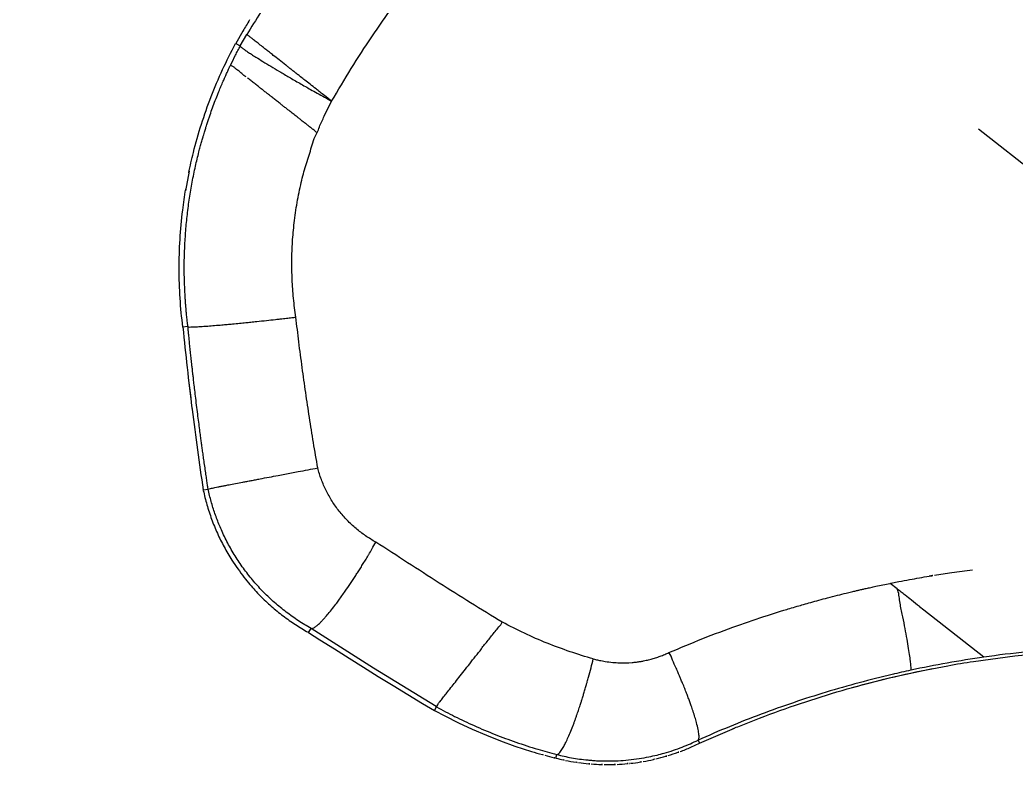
# Model space of a CAD drawing. Header units: millimetres. Extents: x 1145859089 to 1147511753, y -1047484727 to -1047247487.
# Drawn here: x 1146332691 to 1146332881.4, y -1047433318.1 to -1047433175.4 of the extents above; entities that cross this region are included whole.
import ezdxf
from ezdxf.xclip import XClip

# ---------------------------------------------------------------- set-up
doc = ezdxf.new("R2010")
doc.units = ezdxf.units.MM
doc.header["$LTSCALE"] = 100
doc.header["$MEASUREMENT"] = 0
doc.header["$XCLIPFRAME"] = 2
doc.linetypes.add('CENTERX2', pattern=[4, 2.5, -0.5, 0.5, -0.5])
doc.linetypes.add('단지배치도$0$CENTER', pattern=[31, 30, -0.5, 0, -0.5])
doc.layers.get('0').update_dxf_attribs({"linetype": 'CONTINUOUS'})
for name, color, linetype in [('L-지중매입', 3, 'CENTERX2'), ('XREF', 135, 'CONTINUOUS'), ('단지배치도$0$W240910', 135, 'CONTINUOUS')]:
    doc.layers.add(name, color=color, linetype=linetype)

# ---------------------------------------------------------------- blocks, each defined once
blk = doc.blocks.new('단지배치도$0$zw$9902')
at = {"layer": '단지배치도$0$W240910', "linetype": 'ByBlock', "ltscale": 20}
for p, q in [((64060.01, -61808.2), (64058.63, -61810.56)), ((64059.52, -61811.05), (64060.79, -61808.88)), ((64058.6, -61810.6), (64058.63, -61810.55)), ((64058.63, -61810.55), (64059.52, -61811.05)), ((64075.56, -61824.46), (64076.97, -61821.6)), ((64049.73, -61834.99), (64049.03, -61838.75)), ((64049.51, -61864.68), (64048.54, -61864.79)), ((64049.63, -61874.91), (64050.06, -61878.52)), ((64050.27, -61880.21), (64050.29, -61880.36)), ((64050.29, -61880.36), (64050.3, -61880.51)), ((64052.42, -61895.87), (64053.37, -61895.7)), ((64183.66, -61913.73), (64183.69, -61913.72)), ((64185.06, -61914.8), (64183.69, -61913.72)), ((64189.33, -61918.16), (64190.17, -61918.81)), ((64201.62, -61927.82), (64190.17, -61918.82)), ((64109.6, -61921.14), (64109.58, -61921.17)), ((64072.56, -61923.12), (64073.03, -61922.33)), ((64072.56, -61923.12), (64074.71, -61924.49)), ((64073.04, -61922.33), (64073.03, -61922.33)), ((64084.98, -61929.93), (64073.03, -61922.33)), ((64074.71, -61924.49), (64077.5, -61926.26)), ((64077.5, -61926.26), (64080.29, -61928.02)), ((64207.5, -61927.57), (64215.39, -61926.82)), ((64080.29, -61928.02), (64083.08, -61929.76)), ((64199.63, -61928.63), (64207.5, -61927.57)), ((64201.62, -61927.82), (64201.63, -61927.83)), ((64083.08, -61929.76), (64085.89, -61931.5)), ((64096.92, -61937.27), (64084.98, -61929.93)), ((64184.07, -61931.67), (64191.82, -61930)), ((64085.89, -61931.5), (64088.7, -61933.23)), ((64176.4, -61933.65), (64184.07, -61931.67)), ((64088.7, -61933.23), (64091.51, -61934.94)), ((64091.51, -61934.94), (64094.33, -61936.65)), ((64094.33, -61936.65), (64096.61, -61938.02)), ((64096.61, -61938.02), (64097.01, -61937.32)), ((64096.61, -61938.02), (64098.58, -61939.06)), ((64096.93, -61937.25), (64096.92, -61937.27)), ((64096.95, -61937.27), (64096.93, -61937.26)), ((64096.97, -61937.29), (64096.95, -61937.27)), ((64096.99, -61937.3), (64096.97, -61937.29)), ((64097, -61937.31), (64096.99, -61937.3)), ((64097.01, -61937.32), (64097, -61937.31)), ((64097.01, -61937.32), (64097.01, -61937.32)), ((64098.58, -61939.06), (64101.19, -61940.36)), ((64101.19, -61940.36), (64103.85, -61941.59)), ((64103.85, -61941.59), (64106.54, -61942.74)), ((64147.27, -61944.27), (64153.93, -61941.38)), ((64106.54, -61942.74), (64109.26, -61943.81)), ((64109.26, -61943.81), (64112.01, -61944.8)), ((64147, -61943.69), (64147, -61943.69)), ((64147, -61943.69), (64147.27, -61944.27)), ((64112.01, -61944.8), (64115.19, -61945.83)), ((64145.64, -61945.03), (64147.27, -61944.27)), ((64119.81, -61947.12), (64119.98, -61946.43))]:
    blk.add_line(p, q, dxfattribs=at)
at = {"layer": '단지배치도$0$W240910', "linetype": '단지배치도$0$CENTER', "ltscale": 50}
blk.add_line((64681.94, -62205.46), (64200.6, -61826.94), dxfattribs=at)
at = {"layer": '단지배치도$0$W240910', "linetype": 'ByBlock', "ltscale": 20}
for centre, radius, start, end in [((64274.49, -61936.09), 248.7, 146.9518, 149.2361), ((64289.59, -61944.7), 267.09, 148.7327, 149.265), ((64654.66, -61804.94), 609.06, 185.63964, 187.09924), ((64654.66, -61804.94), 609.06, 187.12745, 188.58697), ((64089.43, -61888.05), 37.83, 191.9384, 192.0724), ((64230.71, -62130.44), 204.69, 95.8606, 98.1699), ((64229.93, -62126.43), 200.61, 98.1108, 102.1627), ((64230.45, -62128.8), 203.03, 102.1647, 103.1893), ((64144.36, -61850.55), 99.65, 252.9783, 254.2055), ((64129.48, -61907.79), 40.59, 289.73, 290.2859), ((64129.63, -61908.17), 40.19, 290.2796, 293.4811), ((64144.26, -61850.9), 99.28, 254.2061, 254.4912), ((64144.17, -61851.24), 98.93, 254.4907, 255.5457), ((64144.08, -61851.56), 98.59, 255.5462, 255.7462), ((64129.27, -61910.09), 38.22, 255.669, 257.9621), ((64129.45, -61909.22), 39.1, 257.9556, 258.5405), ((64129.69, -61908), 40.35, 258.5567, 261.5102), ((64129.65, -61908.26), 40.09, 276.3215, 279.0815), ((64129.65, -61908.24), 40.11, 279.0812, 279.877), ((64129.66, -61908.28), 40.07, 279.8767, 282.7001), ((64129.67, -61908.34), 40.01, 282.7007, 283.3777), ((64129.7, -61908.45), 39.9, 283.3759, 286.2174), ((64129.68, -61908.4), 39.95, 286.2177, 286.8568), ((64129.59, -61908.08), 40.28, 286.8598, 289.733), ((64129.73, -61907.78), 40.58, 261.5075, 262.0688), ((64129.69, -61908.07), 40.28, 262.0659, 264.9314), ((64129.66, -61908.39), 39.96, 264.9344, 265.5847), ((64129.65, -61908.45), 39.9, 265.5849, 268.4107), ((64129.66, -61908.33), 40.02, 268.409, 269.104), ((64129.66, -61908.27), 40.08, 269.1045, 271.9023), ((64129.66, -61908.25), 40.1, 271.902, 272.6596), ((64129.66, -61908.29), 40.06, 272.6591, 275.4463), ((64129.67, -61908.37), 39.98, 275.447, 275.9202), ((64129.66, -61908.33), 40.02, 275.9203, 276.321)]:
    blk.add_arc(centre, radius, start, end, dxfattribs=at)
for points, knots in [([(64076.97, -61821.6), (64078.21, -61819.52), (64080.66, -61815.35), (64084.6, -61809.28), (64087.39, -61805.36), (64088.77, -61803.4)], [0, 0, 0, 0, 7.264302, 14.503366, 21.703246, 21.703246, 21.703246, 21.703246]), ([(64076.97, -61821.6), (64076.51, -61821.24), (64075.52, -61820.46), (64074.15, -61819.38), (64072.91, -61818.41), (64071.93, -61817.64), (64071.12, -61817), (64070.45, -61816.48), (64069.87, -61816.01), (64069.29, -61815.57), (64068.74, -61815.13), (64067.96, -61814.52), (64066.99, -61813.75), (64065.95, -61812.94), (64065.1, -61812.27), (64064.41, -61811.72), (64063.69, -61811.16), (64062.96, -61810.58), (64062.25, -61810.02), (64061.68, -61809.58), (64061.21, -61809.21), (64060.93, -61808.99), (64060.79, -61808.88)], [0, 0, 0, 0, 1.766105, 3.789667, 5.227974, 6.480616, 7.534682, 8.299384, 9.046149, 9.77297, 10.478072, 11.159918, 12.75481, 14.18268, 15.124688, 16.003017, 16.812133, 17.88619, 18.782929, 19.518003, 20.062871, 20.580315, 20.580315, 20.580315, 20.580315]), ([(64049.67, -61835.31), (64049.93, -61834), (64050.64, -61830.88), (64052.03, -61826), (64053.89, -61820.71), (64056.07, -61815.56), (64057.73, -61812.23), (64058.6, -61810.6)], [0, 0, 0, 0, 3.996211, 9.600635, 15.205056, 20.809477, 26.360622, 26.360622, 26.360622, 26.360622]), ([(64057.69, -61814.64), (64057.98, -61814.03), (64058.43, -61813.13), (64058.97, -61812.09), (64059.28, -61811.49), (64059.44, -61811.2), (64059.52, -61811.05)], [0, 0, 0, 0, 2.010176, 3.026176, 3.521833, 4.025205, 4.025205, 4.025205, 4.025205]), ([(64059.52, -61811.05), (64059.55, -61811.22), (64059.92, -61811.42), (64060.35, -61811.79), (64060.95, -61812.19), (64061.67, -61812.66), (64062.2, -61813.02), (64062.5, -61813.19)], [0, 0, 0, 0, 0.530231, 1.068424, 1.775653, 2.645419, 3.68353, 3.68353, 3.68353, 3.68353]), ([(64062.5, -61813.19), (64062.95, -61813.45), (64063.88, -61814.06), (64065.39, -61814.96), (64067.06, -61815.96), (64068.55, -61816.83), (64069.84, -61817.58), (64070.88, -61818.18), (64071.92, -61818.77), (64073.04, -61819.41), (64074.27, -61820.09), (64075.59, -61820.87), (64076.55, -61821.31), (64076.97, -61821.6)], [0, 0, 0, 0, 1.564142, 3.325004, 5.262277, 7.399786, 8.528767, 9.736137, 10.982466, 12.122012, 13.598393, 15.198767, 16.737856, 16.737856, 16.737856, 16.737856]), ([(64050.33, -61837.07), (64050.52, -61836.05), (64050.91, -61834.12), (64051.41, -61832.03), (64051.74, -61830.8), (64051.86, -61830.31), (64051.99, -61829.85), (64052.11, -61829.42), (64052.23, -61829.01), (64052.34, -61828.62), (64052.5, -61828.06), (64052.71, -61827.38), (64052.93, -61826.65), (64053.11, -61826.1), (64053.25, -61825.67), (64053.37, -61825.3), (64053.53, -61824.82), (64053.81, -61824), (64054.39, -61822.37), (64054.99, -61820.79), (64055.51, -61819.52), (64055.79, -61818.84), (64056.06, -61818.2), (64056.33, -61817.59), (64056.53, -61817.14), (64056.72, -61816.71), (64056.94, -61816.22), (64057.16, -61815.74), (64057.42, -61815.19), (64057.59, -61814.83), (64057.69, -61814.64)], [0, 0, 0, 0, 3.100927, 5.911369, 6.435938, 6.936096, 7.411864, 7.863253, 8.29027, 8.692914, 9.071186, 10.050827, 10.815371, 11.364731, 11.763317, 12.179639, 12.548914, 13.287503, 14.76487, 17.722411, 18.381878, 18.876401, 19.941374, 20.437068, 20.873522, 21.436199, 21.841152, 22.496679, 23.024619, 23.674417, 23.674417, 23.674417, 23.674417]), ([(64060.62, -61816.94), (64060.31, -61816.81), (64059.86, -61816.31), (64059.16, -61815.79), (64058.54, -61815.35), (64058.19, -61814.94), (64057.64, -61814.8), (64057.69, -61814.64)], [0, 0, 0, 0, 1.02279, 1.931102, 2.663899, 3.207625, 3.731837, 3.731837, 3.731837, 3.731837]), ([(64074.19, -61827.61), (64074.06, -61827.56), (64073.81, -61827.28), (64073.31, -61826.94), (64072.77, -61826.49), (64072.22, -61826.06), (64071.65, -61825.62), (64071.09, -61825.18), (64070.47, -61824.69), (64069.8, -61824.16), (64069.01, -61823.54), (64068.3, -61822.98), (64067.66, -61822.48), (64067.09, -61822.03), (64066.46, -61821.53), (64065.82, -61821.03), (64065.22, -61820.56), (64064.65, -61820.11), (64064.09, -61819.68), (64063.54, -61819.24), (64062.95, -61818.77), (64062.32, -61818.28), (64061.68, -61817.78), (64061.25, -61817.44), (64061.04, -61817.28)], [0, 0, 0, 0, 0.40663, 1.101068, 1.813156, 2.515255, 3.200758, 3.975667, 4.632084, 5.580412, 6.54713, 7.637253, 8.296813, 8.972935, 9.841725, 10.680031, 11.430032, 12.119253, 12.844371, 13.556454, 14.252437, 15.087388, 15.935519, 16.722074, 16.722074, 16.722074, 16.722074]), ([(64074.19, -61827.61), (64074.42, -61827.29), (64074.59, -61826.52), (64075.09, -61825.49), (64075.4, -61824.81), (64075.56, -61824.46)], [0, 0, 0, 0, 1.183598, 2.29214, 3.440157, 3.440157, 3.440157, 3.440157]), ([(64070.12, -61862.87), (64069.97, -61861.67), (64069.64, -61859.28), (64069.4, -61855.68), (64069.33, -61852.07), (64069.46, -61848.46), (64069.79, -61844.75), (64070.34, -61840.95), (64071.1, -61837.3), (64071.97, -61833.87), (64073.07, -61830.75), (64073.62, -61828.57), (64074.19, -61827.61)], [0, 0, 0, 0, 3.632436, 7.214714, 10.835867, 14.452148, 18.050733, 22.006283, 25.937991, 29.263585, 32.581286, 35.905004, 35.905004, 35.905004, 35.905004]), ([(64049.51, -61864.68), (64049.48, -61864.48), (64049.42, -61863.99), (64049.33, -61863.18), (64049.24, -61862.32), (64049.17, -61861.54), (64049.11, -61860.84), (64049.05, -61860.12), (64048.98, -61859.04), (64048.9, -61857.54), (64048.83, -61855.71), (64048.8, -61853.92), (64048.81, -61851.86), (64048.89, -61849.35), (64049.08, -61846.34), (64049.38, -61843.23), (64049.79, -61840.14), (64050.14, -61838.09), (64050.33, -61837.07)], [0, 0, 0, 0, 0.617661, 1.4687, 2.464813, 3.195171, 3.821585, 4.585677, 5.349337, 7.081726, 9.06618, 10.854362, 12.448485, 15.256615, 18.373099, 21.499443, 24.623924, 27.737325, 27.737325, 27.737325, 27.737325]), ([(64048.54, -61864.79), (64048.31, -61862.94), (64047.96, -61859.21), (64047.77, -61853.61), (64047.94, -61848), (64048.4, -61842.93), (64048.86, -61839.74), (64049.09, -61838.41)], [0, 0, 0, 0, 5.604747, 11.209491, 16.814234, 22.41898, 26.475197, 26.475197, 26.475197, 26.475197]), ([(64049.51, -61864.68), (64049.66, -61864.78), (64050.07, -61864.71), (64050.67, -61864.73), (64051.41, -61864.68), (64052.31, -61864.63), (64053.39, -61864.55), (64054.64, -61864.45), (64055.86, -61864.35), (64057.01, -61864.25), (64058.13, -61864.14), (64059.33, -61864.03), (64060.49, -61863.91), (64061.58, -61863.8), (64062.9, -61863.66), (64064.47, -61863.5), (64065.97, -61863.33), (64067.24, -61863.19), (64068.28, -61863.08), (64069.27, -61862.97), (64069.87, -61862.9), (64070.12, -61862.87)], [0, 0, 0, 0, 0.545333, 1.111264, 1.856496, 2.751032, 3.830629, 5.089486, 6.515796, 7.489334, 8.559229, 9.904418, 11.101251, 12.041752, 13.209308, 15.065064, 16.801774, 17.73696, 18.900637, 19.937199, 20.706411, 20.706411, 20.706411, 20.706411]), ([(64074.3, -61891.67), (64074.06, -61890.04), (64073.47, -61886.84), (64072.73, -61882.04), (64072.01, -61877.27), (64071.34, -61872.46), (64070.69, -61867.66), (64070.33, -61864.44), (64070.12, -61862.87)], [0, 0, 0, 0, 4.921841, 9.776253, 14.561525, 19.395995, 24.336611, 29.104186, 29.104186, 29.104186, 29.104186]), ([(64053.37, -61895.7), (64053.33, -61895.44), (64053.24, -61894.86), (64053.1, -61893.92), (64052.94, -61892.84), (64052.77, -61891.64), (64052.6, -61890.44), (64052.46, -61889.46), (64052.36, -61888.74), (64052.29, -61888.22), (64052.2, -61887.59), (64052.09, -61886.81), (64051.96, -61885.8), (64051.8, -61884.64), (64051.62, -61883.28), (64051.42, -61881.74), (64051.22, -61880.09), (64051.01, -61878.42), (64050.83, -61876.88), (64050.67, -61875.58), (64050.55, -61874.5), (64050.45, -61873.66), (64050.38, -61873.03), (64050.31, -61872.42), (64050.25, -61871.84), (64050.18, -61871.19), (64050.1, -61870.44), (64049.99, -61869.46), (64049.87, -61868.32), (64049.76, -61867.24), (64049.67, -61866.3), (64049.58, -61865.45), (64049.53, -61864.93), (64049.51, -61864.68)], [0, 0, 0, 0, 0.80711, 1.754338, 2.84172, 4.087611, 5.393996, 6.473409, 7.071229, 7.566506, 8.043536, 8.992257, 9.912858, 11.090715, 12.525852, 14.02463, 15.734029, 17.518769, 19.069157, 20.385203, 21.466948, 22.314447, 22.927752, 23.371117, 24.15612, 24.685855, 25.311787, 26.418611, 27.664944, 28.725321, 29.678608, 30.524851, 31.264089, 31.264089, 31.264089, 31.264089]), ([(64053.37, -61895.7), (64053.51, -61895.64), (64053.8, -61895.61), (64054.22, -61895.5), (64054.7, -61895.41), (64055.25, -61895.3), (64055.89, -61895.17), (64056.6, -61895.04), (64057.52, -61894.86), (64058.65, -61894.64), (64059.79, -61894.42), (64060.78, -61894.23), (64061.6, -61894.08), (64062.44, -61893.92), (64063.58, -61893.7), (64065.02, -61893.43), (64066.6, -61893.13), (64068.03, -61892.86), (64069.3, -61892.62), (64070.78, -61892.34), (64072.45, -61892.02), (64073.69, -61891.78), (64074.3, -61891.67)], [0, 0, 0, 0, 0.449201, 0.870347, 1.312687, 1.899182, 2.550008, 3.276556, 4.068677, 5.35636, 6.730825, 7.54418, 8.381339, 9.237518, 10.107956, 11.873008, 13.640881, 14.924686, 16.222354, 17.522148, 19.450202, 21.319987, 21.319987, 21.319987, 21.319987]), ([(64085.43, -61905.85), (64084.75, -61905.49), (64083.45, -61904.67), (64081.6, -61903.27), (64079.91, -61901.69), (64078.38, -61899.94), (64077.03, -61898.04), (64075.89, -61896.01), (64074.96, -61893.89), (64074.51, -61892.41), (64074.3, -61891.67)], [0, 0, 0, 0, 2.306838, 4.611291, 6.936627, 9.255405, 11.580621, 13.895868, 16.219767, 18.529919, 18.529919, 18.529919, 18.529919]), ([(64052.44, -61895.96), (64052.64, -61896.88), (64053.11, -61898.73), (64054, -61901.47), (64055.1, -61904.17), (64056.4, -61906.78), (64058.03, -61909.63), (64059.45, -61911.47), (64060.22, -61912.57)], [0, 0, 0, 0, 2.819755, 5.728449, 8.637903, 11.548144, 14.459024, 18.488384, 18.488384, 18.488384, 18.488384]), ([(64060.31, -61911.11), (64059.75, -61910.35), (64058.69, -61908.8), (64057.25, -61906.35), (64056.24, -61904.29), (64055.54, -61902.67), (64055.09, -61901.54), (64054.67, -61900.4), (64054.29, -61899.24), (64053.95, -61898.08), (64053.64, -61896.9), (64053.46, -61896.11), (64053.37, -61895.7)], [0, 0, 0, 0, 2.820202, 5.652012, 8.49461, 9.712081, 10.930023, 12.147749, 13.367822, 14.589538, 15.767534, 17.021847, 17.021847, 17.021847, 17.021847]), ([(64073.04, -61922.33), (64073.27, -61922.39), (64073.7, -61922.15), (64074.24, -61921.74), (64074.73, -61921.29), (64075.2, -61920.8), (64075.66, -61920.31), (64076.24, -61919.64), (64076.96, -61918.75), (64077.7, -61917.8), (64078.37, -61916.9), (64078.96, -61916.08), (64079.69, -61915.04), (64080.57, -61913.75), (64081.39, -61912.51), (64082.04, -61911.5), (64082.53, -61910.73), (64083.03, -61909.92), (64083.46, -61909.22), (64083.81, -61908.64), (64084.19, -61908), (64084.73, -61907.07), (64085.18, -61906.29), (64085.43, -61905.85)], [0, 0, 0, 0, 0.69204, 1.293281, 2.081195, 2.671542, 3.340075, 4.085625, 5.342847, 6.754984, 7.695639, 8.708164, 9.789286, 11.528422, 13.386865, 14.242456, 15.149533, 16.103876, 17.100029, 17.607413, 18.147031, 19.321034, 20.845298, 20.845298, 20.845298, 20.845298]), ([(64109.58, -61921.17), (64105.53, -61918.72), (64097.45, -61913.66), (64089.46, -61908.47), (64085.43, -61905.85)], [0, 0, 0, 0, 14.1958, 28.595231, 28.595231, 28.595231, 28.595231]), ([(64073.04, -61922.33), (64072.22, -61921.87), (64070.59, -61920.89), (64068.27, -61919.24), (64066.06, -61917.43), (64063.98, -61915.47), (64062.06, -61913.37), (64060.87, -61911.87), (64060.31, -61911.11)], [0, 0, 0, 0, 2.841708, 5.691442, 8.544539, 11.396169, 14.246509, 17.100018, 17.100018, 17.100018, 17.100018]), ([(64192.15, -61912.18), (64193.27, -61912.01), (64195.68, -61911.63), (64198.1, -61911.31), (64199.41, -61911.15)], [0, 0, 0, 0, 3.379338, 7.331471, 7.331471, 7.331471, 7.331471]), ([(64060.22, -61912.57), (64060.59, -61913.04), (64061.58, -61914.25), (64063.3, -61916.12), (64065.42, -61918.12), (64067.67, -61919.96), (64070.03, -61921.62), (64071.67, -61922.62), (64072.49, -61923.07)], [0, 0, 0, 0, 1.793111, 4.704543, 7.615341, 10.525352, 13.434601, 16.259769, 16.259769, 16.259769, 16.259769]), ([(64183.69, -61913.72), (64183.84, -61913.69), (64184.39, -61913.58), (64185.63, -61913.33), (64187.97, -61912.89), (64189.91, -61912.56), (64191.15, -61912.35)], [0, 0, 0, 0, 0.462729, 1.684278, 3.813673, 7.586353, 7.586353, 7.586353, 7.586353]), ([(64191.15, -61912.35), (64191.37, -61912.31), (64191.7, -61912.25), (64192.04, -61912.2), (64192.15, -61912.19)], [0, 0, 0, 0, 0.674098, 1.017934, 1.017934, 1.017934, 1.017934]), ([(64165.94, -61918.1), (64166.35, -61917.99), (64167.21, -61917.73), (64168.58, -61917.35), (64170.12, -61916.92), (64171.82, -61916.47), (64173.57, -61916.02), (64175.1, -61915.64), (64176.27, -61915.35), (64177.08, -61915.16), (64177.66, -61915.03), (64178.2, -61914.9), (64178.67, -61914.8), (64179.29, -61914.66), (64180.03, -61914.48), (64180.66, -61914.38), (64180.98, -61914.28)], [0, 0, 0, 0, 1.265254, 2.693625, 4.284414, 6.036974, 7.976404, 9.718938, 10.766561, 11.591929, 12.194976, 12.575584, 13.246166, 13.62651, 14.499451, 15.521988, 15.521988, 15.521988, 15.521988]), ([(64180.98, -61914.28), (64181.42, -61914.15), (64182.31, -61913.99), (64183.23, -61913.88), (64183.66, -61913.73)], [0, 0, 0, 0, 1.361949, 2.732032, 2.732032, 2.732032, 2.732032]), ([(64186.03, -61919.59), (64185.87, -61918.79), (64185.46, -61917.22), (64185.4, -61915.54), (64185.06, -61914.8)], [0, 0, 0, 0, 2.444196, 4.888729, 4.888729, 4.888729, 4.888729]), ([(64189.33, -61918.17), (64188.78, -61917.8), (64187.91, -61917.02), (64186.72, -61916.11), (64185.82, -61915.39), (64185.3, -61914.99), (64185.06, -61914.8)], [0, 0, 0, 0, 1.999883, 3.490576, 4.503334, 5.445999, 5.445999, 5.445999, 5.445999]), ([(64141.44, -61926.94), (64143.59, -61926.05), (64147.87, -61924.23), (64154.17, -61921.89), (64158.82, -61920.31), (64161.53, -61919.44), (64162.57, -61919.12), (64163.48, -61918.84), (64164.61, -61918.5), (64165.46, -61918.24), (64165.94, -61918.1)], [0, 0, 0, 0, 6.970844, 13.960153, 20.130537, 21.704696, 22.517268, 23.38058, 24.5609, 26.059001, 26.059001, 26.059001, 26.059001]), ([(64105.6, -61926.22), (64105.96, -61925.64), (64106.95, -61924.61), (64108.17, -61922.85), (64109.22, -61921.81), (64109.58, -61921.17)], [0, 0, 0, 0, 2.066728, 4.230388, 6.431366, 6.431366, 6.431366, 6.431366]), ([(64126.98, -61928.14), (64125.48, -61927.75), (64122.51, -61926.81), (64118.11, -61925.19), (64113.79, -61923.31), (64110.99, -61921.88), (64109.6, -61921.14)], [0, 0, 0, 0, 4.654605, 9.339655, 14.057769, 18.772347, 18.772347, 18.772347, 18.772347]), ([(64187.66, -61930.32), (64187.74, -61930.06), (64187.68, -61929.46), (64187.59, -61928.47), (64187.4, -61927.22), (64187.16, -61925.66), (64186.83, -61923.82), (64186.45, -61921.77), (64186.18, -61920.33), (64186.03, -61919.59)], [0, 0, 0, 0, 0.826395, 1.745737, 3.011497, 4.60525, 6.488135, 8.602852, 10.877877, 10.877877, 10.877877, 10.877877]), ([(64096.93, -61937.26), (64097.14, -61937.27), (64097.28, -61936.68), (64097.76, -61936.25), (64098.25, -61935.57), (64098.87, -61934.8), (64099.59, -61933.87), (64100.42, -61932.83), (64101.33, -61931.67), (64102.32, -61930.4), (64103.38, -61929.06), (64104.45, -61927.63), (64105.28, -61926.74), (64105.6, -61926.22)], [0, 0, 0, 0, 0.629204, 1.261724, 2.07872, 3.077214, 4.249248, 5.58909, 7.074568, 8.680518, 10.40106, 12.208852, 14.032259, 14.032259, 14.032259, 14.032259]), ([(64126.98, -61928.14), (64127.12, -61928.18), (64127.52, -61928.29), (64128.28, -61928.46), (64129.36, -61928.67), (64130.42, -61928.81), (64131.33, -61928.88), (64132.56, -61928.94), (64133.87, -61928.9), (64135.19, -61928.76), (64135.92, -61928.66), (64136.54, -61928.55), (64137.06, -61928.44), (64137.55, -61928.33), (64137.99, -61928.22), (64138.45, -61928.09), (64138.88, -61927.96), (64139.31, -61927.81), (64139.9, -61927.6), (64140.61, -61927.32), (64141.17, -61927.07), (64141.44, -61926.94)], [0, 0, 0, 0, 0.447889, 1.227569, 2.33458, 3.761479, 4.417731, 5.072633, 7.479468, 8.321554, 9.059096, 9.691757, 10.219254, 10.641465, 11.188179, 11.598801, 12.056191, 12.53337, 12.98429, 13.920151, 14.827012, 14.827012, 14.827012, 14.827012]), ([(64144.02, -61932.77), (64143.9, -61932.54), (64143.74, -61932.07), (64143.46, -61931.43), (64143.22, -61930.87), (64143.01, -61930.38), (64142.65, -61929.57), (64142.09, -61928.46), (64141.77, -61927.38), (64141.44, -61926.94)], [0, 0, 0, 0, 0.785509, 1.485574, 2.097317, 2.619131, 3.08624, 4.748278, 6.376057, 6.376057, 6.376057, 6.376057]), ([(64119.98, -61946.43), (64120.29, -61946.4), (64120.74, -61945.85), (64121.21, -61945.13), (64121.66, -61944.29), (64122.1, -61943.35), (64122.58, -61942.23), (64122.98, -61941.23), (64123.29, -61940.41), (64123.5, -61939.83), (64123.7, -61939.27), (64123.88, -61938.74), (64124.05, -61938.25), (64124.22, -61937.75), (64124.38, -61937.28), (64124.52, -61936.82), (64124.67, -61936.36), (64124.82, -61935.89), (64124.99, -61935.33), (64125.2, -61934.66), (64125.43, -61933.88), (64125.64, -61933.14), (64125.85, -61932.41), (64126.15, -61931.34), (64126.54, -61929.89), (64126.84, -61928.72), (64126.98, -61928.14)], [0, 0, 0, 0, 0.930778, 1.822635, 2.698098, 3.748874, 4.966424, 6.336361, 6.979675, 7.601023, 8.194445, 8.754886, 9.278129, 9.760713, 10.311777, 10.788105, 11.186525, 11.766369, 12.258329, 12.951947, 13.874187, 14.693756, 15.269929, 16.166147, 18.008381, 19.783573, 19.783573, 19.783573, 19.783573]), ([(64153.72, -61941.47), (64154.11, -61941.31), (64157.07, -61940.1), (64162.63, -61937.97), (64170.51, -61935.33), (64178.49, -61933.02), (64186.55, -61931.04), (64193.62, -61929.63), (64197.99, -61928.87), (64199.63, -61928.63)], [0, 0, 0, 0, 1.268591, 9.572434, 17.876043, 26.179379, 34.482432, 42.785216, 47.783932, 47.783932, 47.783932, 47.783932]), ([(64184.12, -61931.12), (64181.99, -61931.62), (64177.76, -61932.69), (64171.45, -61934.49), (64165.22, -61936.49), (64159.06, -61938.69), (64152.98, -61941.08), (64148.98, -61942.8), (64147, -61943.69)], [0, 0, 0, 0, 6.553541, 13.107395, 19.657698, 26.199822, 32.731156, 39.253913, 39.253913, 39.253913, 39.253913]), ([(64147, -61943.69), (64147.09, -61943.6), (64147.2, -61943.23), (64147.17, -61942.55), (64147.01, -61941.54), (64146.73, -61940.42), (64146.4, -61939.26), (64146.06, -61938.18), (64145.72, -61937.21), (64145.42, -61936.36), (64145.12, -61935.56), (64144.8, -61934.7), (64144.41, -61933.77), (64144.2, -61933.1), (64144.02, -61932.77)], [0, 0, 0, 0, 0.386577, 1.061927, 2.075916, 3.430424, 4.511722, 5.705098, 6.82224, 7.590985, 8.436215, 9.358547, 10.356819, 11.46101, 11.46101, 11.46101, 11.46101]), ([(64097.01, -61937.32), (64098.15, -61937.95), (64100.53, -61939.19), (64104.26, -61940.96), (64106.86, -61942.06), (64108.2, -61942.59)], [0, 0, 0, 0, 3.913393, 8.038625, 12.375794, 12.375794, 12.375794, 12.375794]), ([(64108.2, -61942.59), (64109.51, -61943.1), (64112.22, -61944.11), (64116.15, -61945.38), (64118.78, -61946.12), (64119.98, -61946.43)], [0, 0, 0, 0, 4.22334, 8.664264, 12.398343, 12.398343, 12.398343, 12.398343]), ([(64133.72, -61947.46), (64134.4, -61947.39), (64135.69, -61947.23), (64137.51, -61946.9), (64139.09, -61946.55), (64140.66, -61946.13), (64142.27, -61945.64), (64143.94, -61945.03), (64145.51, -61944.39), (64146.51, -61943.92), (64147, -61943.69)], [0, 0, 0, 0, 2.059288, 3.899753, 5.5213, 6.923845, 8.779453, 10.55639, 12.254625, 13.874128, 13.874128, 13.874128, 13.874128]), ([(64119.98, -61946.43), (64120.91, -61946.67), (64122.88, -61947.09), (64125.17, -61947.41), (64126.68, -61947.54), (64127.34, -61947.59), (64127.92, -61947.62), (64128.81, -61947.65), (64130.08, -61947.67), (64131.8, -61947.62), (64133.05, -61947.53), (64133.72, -61947.46)], [0, 0, 0, 0, 2.881319, 6.031147, 6.947928, 7.421278, 8.001605, 8.688921, 10.100092, 11.819439, 13.847041, 13.847041, 13.847041, 13.847041])]:
    blk.add_open_spline(points, degree=3, knots=knots, dxfattribs=at)
blk.add_open_spline([(64061.04, -61817.28), (64060.9, -61817.17), (64060.78, -61817.02), (64060.62, -61816.94)], degree=3, dxfattribs=at)
blk = doc.blocks.new('단지배치도')
blk.add_blockref('단지배치도$0$zw$9902', (141034.19, 142437.16))

msp = doc.modelspace()

# ---------------------------------------------------------------- linework, layer by layer
at = {"layer": 'L-지중매입', "ltscale": 2}
msp.add_arc((1146292364.149594, -1047402174.186541, 0), 45716.750817, 303.4822833292, 333.0437788935, dxfattribs=at)

# ---------------------------------------------------------------- block references
at = {"layer": 'XREF'}
ref = msp.add_blockref('단지배치도', (1146127639.433663, -1047513806.462535), dxfattribs=at)
XClip(ref).set_block_clipping_path([(72982.4064819524, 34919.7593965298), (360382.4067475507, 255319.7593436697)])

doc.saveas('drawing.dxf')
